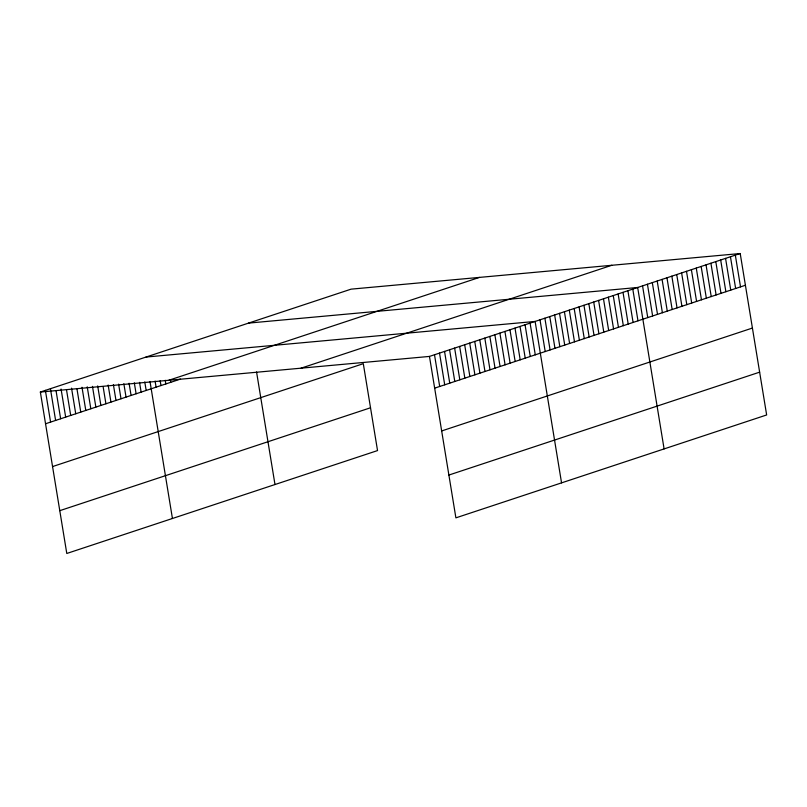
<?xml version="1.0" encoding="UTF-8"?>
<svg xmlns="http://www.w3.org/2000/svg" width="807" height="807" viewBox="0 0 807 807"><rect width="100%" height="100%" fill="white"/><g stroke="black" fill="none" stroke-linecap="round" stroke-linejoin="round"><path stroke-width="1.21" d="M52.556 466.567L363.301 363.685L377.535 450.578L66.789 553.471L40.35 392.041L351.106 289.148L740.211 253.529L766.65 414.959L455.894 517.852L429.465 356.422L740.211 253.529M168.754 380.289L479.509 277.396M45.545 423.766L180.496 379.088M301.051 368.174L611.807 265.281M59.779 510.67L370.524 407.777M434.66 388.147L745.406 285.254M441.671 430.948L752.417 328.056M448.894 475.051L759.639 372.158M248.556 323.103L637.671 287.484L664.1 448.914M146.006 357.057L535.122 321.438L561.551 482.868M40.35 392.041L429.465 356.422M735.328 255.143L740.523 286.878M730.446 256.767L735.641 288.492M725.564 258.381L730.759 290.106M720.681 259.995L725.876 291.72M715.799 261.609L720.994 293.345M710.917 263.233L716.112 294.959M706.034 264.847L711.229 296.572M701.152 266.461L706.347 298.197M696.27 268.075L701.465 299.811M691.387 269.699L696.582 301.425M686.495 271.313L691.7 303.039M681.612 272.927L686.807 304.663M676.73 274.551L681.925 306.277M671.848 276.165L677.043 307.891M666.965 277.779L672.16 309.515M662.083 279.393L667.278 311.129M657.201 281.018L662.396 312.743M652.318 282.632L657.513 314.357M647.436 284.246L652.631 315.981M642.554 285.87L647.749 317.595M632.789 289.098L637.984 320.823M627.896 290.712L633.091 322.447M623.014 292.336L628.209 324.061M618.132 293.95L623.327 325.675M613.249 295.564L618.444 327.299M608.367 297.188L613.562 328.913M603.485 298.802L608.68 330.527M598.602 300.416L603.797 332.141M593.72 302.03L598.915 333.765M588.838 303.654L594.033 335.379M583.955 305.268L589.15 336.993M579.073 306.882L584.268 338.617M574.181 308.496L579.386 340.231M569.298 310.12L574.493 341.845M564.416 311.734L569.611 343.459M559.533 313.348L564.729 345.083M554.651 314.972L559.846 346.697M549.769 316.586L554.964 348.311M544.886 318.2L550.081 349.935M540.004 319.814L545.199 351.549M530.088 323.103L535.283 354.828M525.054 324.767L530.249 356.492M520.021 326.432L525.226 358.167M514.997 328.096L520.192 359.831M509.963 329.76L515.159 361.496M504.93 331.435L510.125 363.16M499.896 333.099L505.101 364.825M494.873 334.764L500.068 366.489M489.839 336.428L495.034 368.153M484.805 338.093L490 369.818M479.772 339.757L484.977 371.492M474.748 341.422L479.943 373.157M469.714 343.096L474.909 374.821M464.681 344.76L469.876 376.486M459.647 346.425L464.842 378.15M454.623 348.089L459.819 379.815M449.59 349.754L454.785 381.479M444.556 351.418L449.751 383.154M439.522 353.083L444.718 384.818M434.499 354.747L439.694 386.482M256.555 371.956L274.985 484.533M170.338 379.885L170.731 382.316M165.253 380.279L165.849 383.94M160.169 380.672L160.966 385.554M155.085 381.065L156.084 387.168M150.001 381.469L172.436 518.487M144.776 381.913L146.168 390.457M139.54 382.357L141.134 392.121M134.305 382.8L136.111 393.786M129.08 383.244L131.077 395.45M123.844 383.698L126.043 397.115M118.619 384.142L121.01 398.779M113.384 384.586L115.986 400.454M108.158 385.03L110.952 402.118M103.125 386.694L105.919 403.782M97.687 385.917L100.885 405.447M92.462 386.371L95.862 407.111M87.227 386.815L90.828 408.776M82.001 387.259L85.794 410.44M76.968 388.924L80.761 412.115M71.541 388.147L75.737 413.779M66.507 389.811L70.703 415.444M61.07 389.045L65.67 417.108M56.046 390.709L60.636 418.772M50.417 388.712L55.612 420.437M45.384 390.376L50.579 422.101"/></g></svg>
